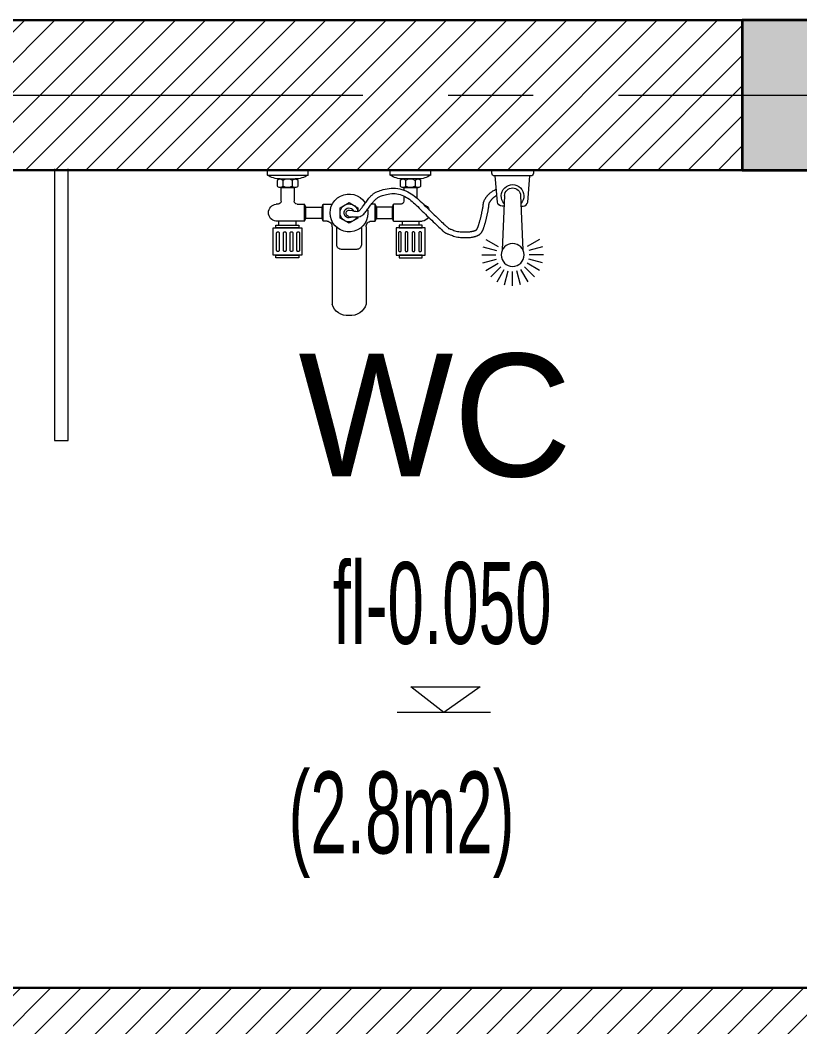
# Model space of a CAD drawing. Header units: millimetres. Extents: x 1832547 to 2001569, y -558009 to -417808.
# Drawn here: x 1897078 to 1898223, y -467462 to -465985 of the extents above; entities that cross this region are included whole.
import ezdxf
from ezdxf.enums import TextEntityAlignment as Align

# ---------------------------------------------------------------- set-up
doc = ezdxf.new("R2010")
doc.units = ezdxf.units.MM
doc.header["$MEASUREMENT"] = 0
doc.linetypes.add('CENTER', pattern=[2, 1.25, -0.25, 0.25, -0.25])
for name, color, linetype, lineweight in [('CA-noi that', 19, 'CONTINUOUS', 9), ('CA. TUONG', 30, 'CONTINUOUS', 30), ('CA.cot', 2, 'CONTINUOUS', 35), ('CA.noi that 15', 15, 'CONTINUOUS', 9), ('CA.TEXT', 7, 'CONTINUOUS', 15), ('CA.tim 67', 67, 'CENTER', 9), ('CA.vat lieu 08', 8, 'CONTINUOUS', 5)]:
    doc.layers.add(name, color=color, linetype=linetype, lineweight=lineweight)
doc.styles.add('chu ghi chu', font='nghia5.shx', dxfattribs={"height": 200})
doc.styles.add('ZENI2', font='Vhavanb.ttf')

# ---------------------------------------------------------------- blocks, each defined once
blk = doc.blocks.new('A$C6dc074dd')
at = {"layer": 'CA.TEXT'}
for points in [[(116.9, 37.3), (15.3, 37.3), (68.5, 0), (116.9, 37.3)], [(0, 0), (136.9, 0)]]:
    blk.add_lwpolyline(points, dxfattribs=at)
blk = doc.blocks.new('hoa sen')
at = {"layer": 'CA.noi that 15', "ltscale": 1000}
for p, q in [((-137.5, 11.2), (-137.5, 162.1)), ((-70.8, 11.2), (-70.8, 162.1)), ((185.6, 118.4), (199.6, 94.2)), ((200.2, 124.5), (207.4, 97.4)), ((215.8, 126.6), (215.8, 98.5)), ((231.5, 124.5), (224.3, 97.4)), ((246.1, 118.4), (232.1, 94.2)), ((173, 108.8), (192.8, 89)), ((258.7, 108.8), (238.9, 89)), ((157.3, 81.7), (184.4, 74.4)), ((163.4, 96.3), (187.7, 82.2)), ((268.3, 96.3), (244, 82.2)), ((274.4, 81.7), (247.3, 74.4)), ((155.3, 66), (183.3, 66)), ((276.4, 66), (248.4, 66)), ((157.3, 50.3), (184.4, 57.6)), ((163.4, 35.7), (187.7, 49.7)), ((200.2, -50), (195.6, 56.3)), ((231.5, -50), (236.1, 56.3)), ((268.3, 35.7), (244, 49.7)), ((274.4, 50.3), (247.3, 57.6)), ((-104.2, 4), (-121.6, -6.1)), ((-86.7, -6.1), (-104.2, 4)), ((-191.1, 0), (-247.2, 0)), ((-191.1, 0), (-191.1, -33.3)), ((-154.9, 0), (-154.9, -33.3)), ((-147.3, 0), (-154.9, 0)), ((-121.6, -6.1), (-121.6, -26.2)), ((-86.7, -6.1), (-86.7, -8.6)), ((-86.7, -6.7), (-86.7, -6.1)), ((-86.7, -19.3), (-86.7, -26.2)), ((-86.7, -26.2), (-86.7, -19.3)), ((-61, 0), (-53.4, 0)), ((-53.4, 0), (-53.4, -33.3)), ((-17.2, 0), (-17.2, -33.3)), ((-17.2, 0), (-17.2, -33.3)), ((-17.2, 0), (38.9, 0)), ((-242.9, -33.3), (-247, -33.3)), ((-237.3, -38.9), (-237.3, -65.6)), ((-211.4, -65.6), (-211.4, -38.9)), ((-205.8, -33.3), (-191.1, -33.3)), ((-154.9, -33.3), (-137.1, -33.3)), ((-121.6, -26.2), (-104.2, -36.3)), ((-104.2, -36.3), (-86.7, -26.2)), ((-53.4, -33.3), (-60.4, -33.3)), ((-2.5, -33.3), (-17.2, -33.3)), ((3.1, -49.3), (3.1, -38.9)), ((29, -45.5), (29, -65.6)), ((-237.3, -65.6), (-211.4, -65.6)), ((-233.8, -79.6), (-233.8, -68.7)), ((-214.9, -68.7), (-214.9, -79.6)), ((3.1, -65.6), (3.1, -60.8)), ((29, -65.6), (3.1, -65.6)), ((6.6, -68.7), (6.6, -79.6)), ((25.5, -79.6), (25.5, -68.7)), ((-263.7, -90.3), (-263.7, -100.1)), ((-263.7, -90.3), (-184.3, -90.3)), ((-184.3, -90.3), (-184.3, -100.1)), ((-23.8, -90.3), (-23.8, -100.1)), ((55.6, -90.3), (-23.8, -90.3)), ((55.6, -90.3), (55.6, -100.1)), ((-263.7, -100.1), (-184.3, -100.1)), ((55.6, -100.1), (-23.8, -100.1))]:
    blk.add_line(p, q, dxfattribs=at)
for points in [[(-196.6, 12.9), (-196.6, 66.7), (-252.9, 66.7), (-252.9, 12.9)], [(-202.3, 66.7), (-202.3, 71.9), (-247.2, 71.9), (-247.2, 66.7)], [(-11.7, 12.9), (-11.7, 66.7), (44.6, 66.7), (44.6, 12.9)], [(-6, 66.7), (-6, 71.9), (38.9, 71.9), (38.9, 66.7)], [(-202.3, 7.7), (-202.3, 12.9), (-247.2, 12.9), (-247.2, 7.7)], [(-6, 7.7), (-6, 12.9), (38.9, 12.9), (38.9, 7.7)], [(-156.6, -27.4), (-156.6, -5.1), (-188.8, -5.1), (-188.8, -27.4)], [(-50.6, -27.4), (-50.6, -5.1), (-19.1, -5.1), (-19.1, -27.4)]]:
    blk.add_lwpolyline(points, close=True, dxfattribs=at)
for points in [[(-240.6, 23), (-240.6, 57.4, 0.414214), (-242.9, 59.6), (-243.6, 59.6, 0.414214), (-245.8, 57.4), (-245.8, 23, 0.414214), (-243.6, 20.8), (-242.9, 20.8, 0.414214)], [(-227.4, 23), (-227.4, 57.4, 0.414214), (-229.6, 59.6), (-230.3, 59.6, 0.414214), (-232.6, 57.4), (-232.6, 23, 0.414214), (-230.3, 20.8), (-229.6, 20.8, 0.414214)], [(-214.1, 23), (-214.1, 57.4, 0.414214), (-216.4, 59.6), (-217.1, 59.6, 0.414214), (-219.3, 57.4), (-219.3, 23, 0.414214), (-217.1, 20.8), (-216.4, 20.8, 0.414214)], [(-200.9, 23), (-200.9, 57.4, 0.414214), (-203.1, 59.6), (-203.8, 59.6, 0.414214), (-206.1, 57.4), (-206.1, 23, 0.414214), (-203.8, 20.8), (-203.1, 20.8, 0.414214)], [(-7.4, 23), (-7.4, 57.4, -0.414214), (-5.2, 59.6), (-4.5, 59.6, -0.414214), (-2.2, 57.4), (-2.2, 23, -0.414214), (-4.5, 20.8), (-5.2, 20.8, -0.414214)], [(5.8, 23), (5.8, 57.4, -0.414214), (8.1, 59.6), (8.8, 59.6, -0.414214), (11, 57.4), (11, 23, -0.414214), (8.8, 20.8), (8.1, 20.8, -0.414214)], [(19.1, 23), (19.1, 57.4, -0.414214), (21.3, 59.6), (22, 59.6, -0.414214), (24.3, 57.4), (24.3, 23, -0.414214), (22, 20.8), (21.3, 20.8, -0.414214)], [(32.3, 23), (32.3, 57.4, -0.414214), (34.6, 59.6), (35.3, 59.6, -0.414214), (37.5, 57.4), (37.5, 23, -0.414214), (35.3, 20.8), (34.6, 20.8, -0.414214)], [(256.6, -100.1), (256.6, -94.1, 0.414214), (251, -88.5), (180.7, -88.5, 0.414214), (175.1, -94.1), (175.1, -100.1)]]:
    blk.add_lwpolyline(points, format="xyb", close=True, dxfattribs=at)
for points in [[(-80.1, 12.2), (-80.1, 46.2, 0.414214), (-89.1, 55.1), (-119, 55.1, 0.414214), (-128, 46.2), (-128, 12.3)], [(199.3, -29.4), (195.1, -29.4, 0.385278), (186.2, -37.5), (181.9, -88.5)], [(232.4, -29.4), (236.6, -29.4, -0.385278), (245.5, -37.5), (249.8, -88.5)]]:
    blk.add_lwpolyline(points, format="xyb", dxfattribs=at)
for points in [[(-105.2, -9.3), (-98.6, -8.6), (-93.3, -8.3), (-88.9, -8.3), (-85.5, -8.7), (-82.7, -9.4), (-80.5, -10.3), (-78.7, -11.4), (-77.1, -12.6), (-75.5, -14), (-74.1, -15.5), (-72.6, -17.1), (-71.2, -18.8), (-69.9, -20.5), (-68.5, -22.2), (-67.2, -24), (-65.9, -25.8), (-64.6, -27.6), (-63.3, -29.4), (-62, -31.1), (-60.8, -32.8), (-59.6, -34.4), (-58.4, -35.9), (-57.3, -37.3), (-56.2, -38.6), (-55.2, -39.7), (-54.3, -40.7), (-53.4, -41.6), (-52.5, -42.4), (-51.7, -43.1), (-50.9, -43.7), (-50.1, -44.4), (-49.3, -45), (-48.4, -45.6), (-47.6, -46.2), (-46.6, -46.8), (-45.4, -47.4), (-44.1, -48.1), (-42.6, -48.7), (-40.8, -49.4), (-38.7, -50.2), (-36.2, -50.9), (-33.5, -51.7), (-30.6, -52.4), (-27.4, -53.1), (-24.1, -53.6), (-20.7, -53.9), (-17.3, -54.1), (-13.9, -54), (-10.5, -53.6), (-7.3, -53), (-4, -52.2), (-0.9, -51.1), (2.2, -49.8), (5.2, -48.3), (8.1, -46.6), (11, -44.8), (13.8, -42.9), (16.5, -40.8), (19.2, -38.6), (21.9, -36.2), (24.6, -33.8), (27.3, -31.2), (30.1, -28.5), (32.9, -25.7), (35.8, -22.8), (38.9, -19.9), (41.9, -16.9), (45.1, -13.8), (48.2, -10.7), (51.3, -7.7), (54.5, -4.6), (57.6, -1.7), (60.6, 1.3), (63.5, 4.1), (66.3, 6.7), (69, 9.3), (71.5, 11.6), (73.8, 13.7), (75.8, 15.6), (77.5, 17.2), (78.9, 18.6), (80.1, 19.6), (81.1, 20.5), (81.8, 21.2), (82.5, 21.7), (83, 22.1), (83.6, 22.4), (84.1, 22.7), (84.7, 23), (85.3, 23.3), (86.1, 23.7), (87, 24.1), (88, 24.5), (89.2, 24.9), (90.6, 25.5), (92.1, 26.1), (93.9, 26.8), (96, 27.5), (98.2, 28.3), (100.5, 29.1), (103, 29.8), (105.6, 30.5), (108.4, 31.1), (111.2, 31.5), (114, 31.9), (116.9, 32.1), (119.7, 32.2), (122.5, 32.2), (125.1, 32.2), (127.6, 32), (129.9, 31.9), (131.9, 31.7), (133.7, 31.6), (135.2, 31.4), (136.5, 31.2), (137.6, 31.1), (138.6, 30.9), (139.6, 30.7), (140.4, 30.5), (141.3, 30.2), (142.1, 30), (143, 29.7), (143.9, 29.4), (144.7, 29.1), (145.6, 28.8), (146.4, 28.5), (147.2, 28.1), (147.9, 27.8), (148.6, 27.5), (149.2, 27.2), (149.8, 26.8), (150.4, 26.5), (150.9, 26.1), (151.4, 25.8), (151.9, 25.4), (152.3, 25), (152.8, 24.6), (153.2, 24.1), (153.6, 23.7), (154.1, 23.2), (154.5, 22.7), (154.9, 22.1), (155.3, 21.6), (155.7, 21), (156, 20.4), (156.4, 19.7), (156.8, 19.1), (157.1, 18.3), (157.5, 17.6), (157.9, 16.7), (158.2, 15.9), (158.6, 14.9), (159, 13.9), (159.4, 12.8), (159.8, 11.7), (160.2, 10.5), (160.6, 9.3), (160.9, 8), (161.3, 6.8), (161.7, 5.5), (162.1, 4.1), (162.5, 2.8), (162.8, 1.5), (163.2, 0.1), (163.6, -1.3), (163.9, -2.7), (164.3, -4.1), (164.6, -5.5), (165, -7), (165.3, -8.5), (165.6, -10), (166, -11.4), (166.3, -12.9), (166.6, -14.3), (166.9, -15.7), (167.2, -17), (167.4, -18.3), (167.7, -19.5), (167.9, -20.7), (168.1, -21.8), (168.3, -22.9), (168.5, -23.9), (168.7, -24.8), (168.8, -25.7), (168.9, -26.5), (169, -27.3), (169.1, -28.1), (169.2, -28.8), (169.3, -29.4), (169.3, -30), (169.4, -30.6), (169.4, -31.2), (169.5, -31.7), (169.6, -32.2), (169.6, -32.7), (169.7, -33.2), (169.7, -33.6), (169.8, -34), (169.9, -34.4), (170, -34.8), (170.1, -35.2), (170.2, -35.6), (170.4, -36), (170.6, -36.3), (170.7, -36.7), (171, -37.1), (171.2, -37.6), (171.5, -38), (171.9, -38.6), (172.3, -39.1), (172.7, -39.6), (173.1, -40.2), (173.5, -40.7), (173.9, -41.3), (174.3, -41.8), (174.7, -42.2), (175, -42.6), (175.3, -42.9), (175.5, -43.2), (175.8, -43.5), (176, -43.7), (176.2, -44), (176.5, -44.2), (176.7, -44.5), (177, -44.8), (177.3, -45.1), (177.7, -45.4), (178.1, -45.8), (178.5, -46.2), (179, -46.6), (179.5, -47), (180.1, -47.5), (180.7, -48), (181.4, -48.5), (182.1, -49.1), (182.8, -49.5), (183.4, -50), (184.1, -50.4), (184.6, -50.8), (185, -51)], [(-103.1, -21.8), (-97.9, -20.6), (-93.9, -19.7), (-90.8, -19.3), (-88.4, -19.1), (-86.7, -19.3), (-85.4, -19.7), (-84.4, -20.3), (-83.5, -21), (-82.7, -21.9), (-81.8, -22.9), (-80.8, -24.1), (-79.9, -25.3), (-78.8, -26.7), (-77.7, -28.2), (-76.5, -29.9), (-75.2, -31.6), (-73.9, -33.5), (-72.5, -35.4), (-71, -37.4), (-69.5, -39.3), (-68.1, -41.3), (-66.6, -43.1), (-65.2, -44.9), (-63.9, -46.4), (-62.7, -47.8), (-61.6, -49), (-60.6, -50.1), (-59.6, -51), (-58.6, -51.8), (-57.7, -52.6), (-56.8, -53.3), (-55.9, -54), (-55, -54.6), (-54, -55.3), (-52.8, -56), (-51.5, -56.7), (-50, -57.5), (-48.2, -58.2), (-46.1, -59), (-43.6, -59.9), (-40.6, -60.8), (-37.3, -61.7), (-33.7, -62.6), (-29.9, -63.3), (-25.8, -64), (-21.6, -64.4), (-17.4, -64.5), (-13.1, -64.4), (-8.9, -63.9), (-4.8, -63.1), (-0.8, -62.1), (3.1, -60.7), (7, -59.2), (10.6, -57.4), (14.2, -55.5), (17.5, -53.5), (20.7, -51.3), (23.7, -49.1), (26.7, -46.7), (29.5, -44.3), (32.3, -41.8), (35.1, -39.2), (37.9, -36.5), (40.8, -33.7), (43.7, -30.8), (46.7, -27.8), (49.8, -24.8), (52.9, -21.8), (56, -18.7), (59.1, -15.7), (62.2, -12.7), (65.3, -9.7), (68.3, -6.9), (71.2, -4.1), (74, -1.4), (76.7, 1.1), (79.1, 3.4), (81.4, 5.5), (83.3, 7.4), (85, 9), (86.4, 10.2), (87.5, 11.3), (88.4, 12), (89, 12.6), (89.5, 13), (89.8, 13.3), (90, 13.5), (90.2, 13.7), (90.3, 13.8), (90.5, 13.9), (90.7, 14), (91, 14.1), (91.4, 14.3), (92, 14.6), (92.8, 14.9), (93.9, 15.3), (95.2, 15.9), (96.8, 16.5), (98.6, 17.2), (100.7, 18), (102.9, 18.7), (105.3, 19.3), (107.8, 19.9), (110.5, 20.4), (113.1, 20.8), (115.9, 21), (118.6, 21.1), (121.2, 21.1), (123.7, 21.1), (126.1, 21), (128.3, 20.8), (130.2, 20.7), (131.9, 20.5), (133.2, 20.4), (134.4, 20.3), (135.4, 20.1), (136.3, 20), (137, 19.8), (137.7, 19.7), (138.3, 19.5), (139, 19.3), (139.7, 19.1), (140.3, 18.9), (141, 18.6), (141.6, 18.4), (142.1, 18.2), (142.6, 18), (143.1, 17.9), (143.5, 17.7), (143.8, 17.6), (144.1, 17.4), (144.3, 17.3), (144.5, 17.2), (144.7, 17), (144.8, 16.9), (145, 16.8), (145.1, 16.6), (145.3, 16.4), (145.4, 16.3), (145.6, 16), (145.8, 15.8), (146, 15.6), (146.2, 15.3), (146.4, 15), (146.6, 14.6), (146.8, 14.3), (147, 13.9), (147.2, 13.4), (147.4, 12.9), (147.7, 12.3), (147.9, 11.6), (148.2, 10.9), (148.5, 10), (148.9, 9.1), (149.2, 8.1), (149.5, 7), (149.9, 5.9), (150.3, 4.7), (150.6, 3.5), (151, 2.3), (151.3, 1.1), (151.7, -0.2), (152, -1.4), (152.4, -2.7), (152.7, -4), (153.1, -5.4), (153.4, -6.7), (153.7, -8.1), (154.1, -9.5), (154.4, -11), (154.7, -12.4), (155, -13.8), (155.4, -15.3), (155.7, -16.6), (155.9, -18), (156.2, -19.3), (156.5, -20.5), (156.7, -21.7), (156.9, -22.8), (157.1, -23.9), (157.3, -24.9), (157.5, -25.8), (157.6, -26.6), (157.8, -27.4), (157.9, -28), (158, -28.6), (158, -29.2), (158.1, -29.7), (158.2, -30.3), (158.2, -30.8), (158.3, -31.3), (158.3, -31.9), (158.4, -32.5), (158.5, -33.2), (158.6, -33.9), (158.7, -34.7), (158.8, -35.4), (159, -36.2), (159.2, -37), (159.4, -37.8), (159.6, -38.6), (159.9, -39.3), (160.2, -40.1), (160.5, -40.8), (160.9, -41.6), (161.3, -42.4), (161.7, -43.1), (162.2, -43.9), (162.6, -44.7), (163.2, -45.5), (163.7, -46.2), (164.3, -47), (164.8, -47.7), (165.3, -48.4), (165.8, -49), (166.2, -49.5), (166.6, -50), (167, -50.4), (167.3, -50.8), (167.6, -51.2), (167.9, -51.5), (168.2, -51.8), (168.5, -52.1), (168.8, -52.4), (169.1, -52.7), (169.5, -53), (169.9, -53.4), (170.3, -53.8), (170.9, -54.3), (171.5, -54.8), (172.2, -55.4), (173, -56), (173.9, -56.7), (174.9, -57.5), (176.1, -58.3), (177.3, -59.1), (178.8, -60), (180.4, -60.9), (182.1, -61.9), (184.1, -62.8)], [(-241.5, 7.7), (-241.5, 0)], [(-208.3, 0), (-208.3, 7.7)], [(0, 0), (0, 7.7)], [(33.2, 7.7), (33.2, 0)], [(-191.1, 0), (-188.8, -5.1), (-188.8, -27.4), (-191.1, -33.3)], [(-154.9, 0), (-156.6, -5.1), (-156.6, -27.4), (-154.9, -33.3)], [(-53.4, 0), (-50.6, -5.1), (-50.6, -27.4), (-53.4, -33.3)], [(-17.2, 0), (-19.1, -5.1), (-19.1, -27.4), (-17.2, -33.3)], [(-17.2, 0), (-19.1, -5.1), (-19.1, -27.4), (-17.2, -33.3)], [(-244.4, -68.7), (-244.4, -79.6)], [(-209.6, -65.6), (-239.1, -65.6)], [(-204.3, -79.6), (-204.3, -68.7)], [(-4, -79.6), (-4, -68.7)], [(1.3, -65.6), (30.8, -65.6)], [(36.1, -68.7), (36.1, -79.6)], [(-239.1, -82.7), (-209.6, -82.7)], [(30.8, -82.7), (1.3, -82.7)]]:
    blk.add_lwpolyline(points, dxfattribs=at)
blk.add_circle((215.8, 66), 22.4, dxfattribs=at)
for centre, radius, start, end in [((-107.7, 153.7), 31, 83.3668, 164.1956), ((-100.6, 153.7), 31, 15.8044, 96.6332), ((-104.2, -16.2), 37.1, 350.1968, 326.982), ((-147.5, 10), 10, 271.2948, 6.6777), ((-104.2, -16.2), 17.5, 26.3525, 349.8394), ((-60.8, 10), 10, 173.3223, 268.7052), ((-245, -16.6), 16.8, 97.4517, 263.3952), ((-104.2, -16.2), 9.73, 51.1072, 336.649), ((-103.7, -15.5), 6.36, 103.7522, 275.0038), ((36.7, -16.6), 16.8, 31.9539, 82.5483), ((-242.9, -38.9), 5.6, 0, 90), ((-205.8, -38.9), 5.6, 90, 180), ((-2.5, -38.9), 5.6, 0, 90), ((36.7, -16.6), 16.8, 287.5681, 342.5794), ((215.8, -49.4), 22.1, 137.6834, 42.3166), ((215.8, -49.4), 15.7, 182.4657, 357.5343), ((-239.1, -71.8), 6.13, 30.2776, 149.7224), ((-224.3, -81.8), 16.2, 54.3116, 125.6884), ((-209.6, -71.8), 6.13, 30.2776, 149.7224), ((1.3, -71.8), 6.13, 30.2776, 149.7224), ((16, -81.8), 16.2, 54.3116, 125.6884), ((30.8, -71.8), 6.13, 30.2776, 149.7224), ((-238.6, -128.2), 45.6, 90.6304, 123.7415), ((-239.1, -76.5), 6.13, 210.2776, 329.7224), ((-224.3, -66.5), 16.2, 234.3116, 305.6884), ((-209.6, -76.5), 6.13, 210.2776, 329.7224), ((-209.8, -128.2), 45.6, 56.2585, 89.3696), ((1.5, -128.2), 45.6, 90.6304, 123.7415), ((1.3, -76.5), 6.13, 210.2776, 329.7224), ((16, -66.5), 16.2, 234.3116, 305.6884), ((30.8, -76.5), 6.13, 210.2776, 329.7224), ((30.3, -128.2), 45.6, 56.2585, 89.3696)]:
    blk.add_arc(centre, radius, start, end, dxfattribs=at)
blk = doc.blocks.new('w34t45')
at = {"layer": 'CA.noi that 15', "ltscale": 0.7}
blk.add_lwpolyline([(1895839.8, -466202.9), (1895839.8, -466601.3), (1895859.8, -466601.3), (1895859.8, -466202.9)], dxfattribs=at)
at = {"layer": 'CA-noi that', "xscale": -0.75, "yscale": 0.75, "zscale": 0.75, "rotation": 180}
blk.add_blockref('hoa sen', (1896350, -466279.7), dxfattribs=at)
blk = doc.blocks.new('A$Ccce9e104')
at = {"layer": 'CA.vat lieu 08'}
h = blk.add_hatch(color=256, dxfattribs=at)
h.dxf.hatch_style = 1
h.paths.add_polyline_path([(220, 220), (220, 0), (0, 0), (0, 220)])
at = {"layer": 'CA.cot'}
blk.add_lwpolyline([(220, 220), (220, 0), (0, 0), (0, 220)], close=True, dxfattribs=at)
blk = doc.blocks.new('ƯT5T45')
at = {"layer": 'CA.vat lieu 08'}
h = blk.add_hatch(dxfattribs=at)
h.set_pattern_fill('ANSI31', color=256, scale=250)
h.set_pattern_definition([(45, (1289.156, 0), (-22.0970869, 22.0970869), [])])
h.paths.add_polyline_path([(1889928, -465984.7), (1888578, -465984.7), (1888578, -470864.7), (1888798, -470864.7), (1888798, -466204.7), (1889928, -466204.7)])
h.paths.add_polyline_path([(1898138.1, -465984.7), (1894798.1, -465984.7), (1894798.1, -466204.7), (1895778.1, -466204.7), (1895778.1, -466656.7), (1895888.1, -466656.7), (1895888.1, -466204.7), (1898138.1, -466204.7)])
h.paths.add_polyline_path([(1899058.1, -467404.7), (1898358.1, -467404.7), (1898358.1, -467138.1), (1898248.1, -467138.1), (1898248.1, -467404.7), (1894578.1, -467404.7), (1894578.1, -469924.7), (1894688.1, -469924.7), (1894688.1, -467514.9), (1899058.1, -467514.9)])
h.paths.add_polyline_path([(1898358.1, -466204.7), (1898248.1, -466204.7), (1898248.1, -466438.4), (1898358.1, -466438.4)])
h.paths.add_polyline_path([(1899058.1, -468224.4), (1898838.1, -468224.4), (1898838.1, -469714.2), (1899058.1, -469714.2)], flags=17)
h.paths.add_polyline_path([(1899058.1, -470313.9), (1898838.1, -470313.9), (1898838.1, -470864.7), (1899058.1, -470864.7)])
h.paths.add_polyline_path([(1898838.1, -470974.7), (1894798.1, -470974.7), (1894798.1, -471084.7), (1898137.7, -471084.7), (1898137.7, -471684.9), (1898357.4, -471684.9), (1898357.4, -471584.7), (1898358.1, -471084.7), (1898838.1, -471084.7)])
h.paths.add_polyline_path([(1898357.4, -473524.6), (1898138.1, -473524.6), (1898138.1, -474124.7), (1898357.4, -474124.7)])
h.paths.add_polyline_path([(1898138.1, -474124.7), (1896847.9, -474124.7), (1896847.9, -474344.7), (1898138.1, -474344.7)])
h.paths.add_polyline_path([(1895248.1, -474124.7), (1894798.1, -474124.7), (1894798.1, -474344.7), (1895248.1, -474344.7)])
h.paths.add_polyline_path([(1894798.1, -475144.4), (1894578.1, -475144.4), (1894578.1, -477164.7), (1894798.1, -477164.7)])
h.paths.add_polyline_path([(1894578.1, -478074.7), (1889830.8, -478074.7), (1889830.8, -478184.7), (1894578.1, -478184.7)])
h.paths.add_polyline_path([(1888795.9, -477054.7), (1888578.4, -477054.9), (1888578.4, -477154.6), (1888578, -477964.7), (1888795.9, -477964.7)])
h.paths.add_polyline_path([(1888798, -478184.7), (1888578, -478184.7), (1888578, -478924.7), (1888798, -478924.7)])
h.paths.add_polyline_path([(1888798, -480724.6), (1888577.9, -480724.6), (1888577.9, -481464.7), (1888798, -481464.7)])
h.paths.add_polyline_path([(1894578.1, -481464.7), (1893178.1, -481464.7), (1893178.1, -479284.6), (1893068.1, -479284.6), (1893068.1, -481464.7), (1888798, -481464.7), (1888798, -481684.7), (1894578.1, -481684.7)])
h.paths.add_polyline_path([(1894798.1, -480284.7), (1894578.1, -480284.7), (1894578.1, -481464.7), (1894798.1, -481464.7)])
h.paths.add_polyline_path([(1894798.1, -479284.6), (1894578.1, -479284.6), (1894578.1, -479584.3), (1894798.1, -479584.3)])
h.paths.add_polyline_path([(1894578.1, -479284.6), (1893928.1, -479284.6), (1893928.1, -479394.6), (1894578.1, -479394.6)])
at = {"layer": 'CA. TUONG'}
for points in [[(1898138.1, -465984.7), (1894798.1, -465984.7)], [(1898138.1, -465984.7), (1898138.1, -466204.7)], [(1898138.1, -466204.7), (1895888.1, -466204.7)], [(1894578.1, -469924.7), (1894578.1, -467404.7), (1898248.1, -467404.7)]]:
    blk.add_lwpolyline(points, dxfattribs=at)
at = {"layer": 'CA.tim 67', "ltscale": 500}
blk.add_line((1877956.3, -466094.7), (1906135.3, -466094.7), dxfattribs=at)
at = {"layer": 'CA.cot', "xscale": -1, "rotation": 90}
blk.add_blockref('A$Ccce9e104', (1898358.1, -465984.7), dxfattribs=at)

msp = doc.modelspace()

# ---------------------------------------------------------------- block references
at = {"layer": 'CA. TUONG'}
msp.add_blockref('ƯT5T45', (0, 0), dxfattribs=at)
at = {"layer": 'CA.noi that 15'}
msp.add_blockref('w34t45', (1289.2, 0), dxfattribs=at)
at = {"layer": 'CA.TEXT', "xscale": -1}
msp.add_blockref('A$C6dc074dd', (1897768.8, -467000.5), dxfattribs=at)

# ---------------------------------------------------------------- texts
at = {"layer": 'CA.TEXT', "style": 'ZENI2'}
msp.add_text('wc', height=180, dxfattribs=at).set_placement((1897687.4, -466654.2), align=Align.CENTER)
at = {"layer": 'CA.TEXT', "style": 'chu ghi chu', "width": 0.6}
for s, p in [('fl-0.050', (1897537.2, -466899.9)), ('(2.8m2)', (1897472.2, -467207.4))]:
    msp.add_text(s, height=120, dxfattribs=at).set_placement(p)

doc.saveas('drawing.dxf')
